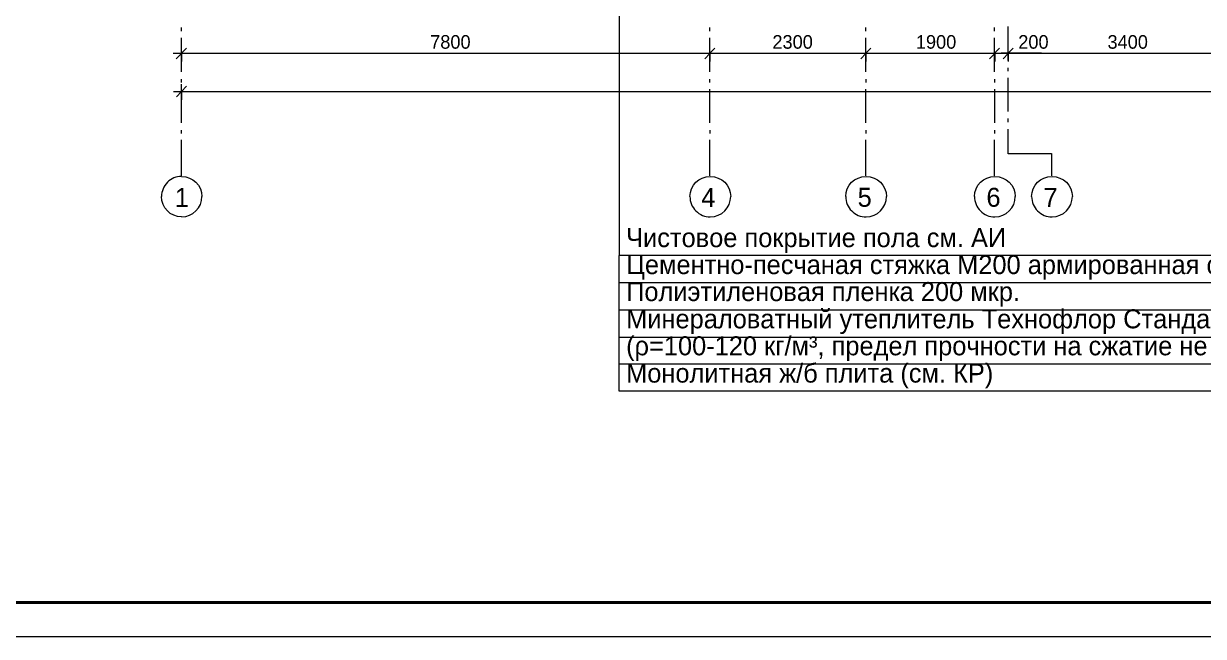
# Model space of a CAD drawing. Header units: millimetres. Extents: x -136833 to 49383, y -8033 to 344618.
# Drawn here: x -105773 to -88364, y -8033 to 1005 of the extents above; entities that cross this region are included whole.
import ezdxf

# ---------------------------------------------------------------- set-up
doc = ezdxf.new("R2010")
doc.units = ezdxf.units.MM
doc.layers.add('PDF _Геометрия', color=7, linetype='Continuous', true_color=0x1d1d1d)
doc.layers.add('PDF _Текст', color=7, linetype='Continuous')

msp = doc.modelspace()

# ---------------------------------------------------------------- linework, layer by layer
at = {"layer": 'PDF _Геометрия', "color": 7, "lineweight": 40}
msp.add_lwpolyline([(-131209.583979415, 75559.17686692398), (44580.71092784949, 75559.17686692398), (44580.71092784949, -7533.461401820759), (-131209.583979415, -7533.461401820759)], dxfattribs=at)
at = {"layer": 'PDF _Геометрия', "color": 7, "lineweight": 9}
for points in [[(-81483.45990810439, -2416.31098344457), (-96982.22304107077, -2416.31098344457), (-96982.22304107077, 7083.497930826973)], [(-103444.6990412629, 891.5015165554514), (-103444.6990412629, 946.3799780045474)], [(-95647.32376273938, 891.5015165554514), (-95647.32376273938, 946.3799780045474)], [(-93344.4865055858, 891.5015165554514), (-93344.4865055858, 946.3799780045474)], [(-91443.86612030031, 891.5015165554514), (-91443.86612030031, 946.3799780045474)], [(-91245.89602762519, 461.5736319400667), (-91245.89602762519, 961.0720410419426)], [(-103444.7657581621, 294.8669011708398), (-103444.7657581621, 794.5362801526744)], [(-95647.4132976571, 294.8669011708398), (-95647.4132976571, 794.5362801526744)], [(-93344.61288340477, 294.8669011708398), (-93344.61288340477, 794.5362801526744)], [(-91443.96280240119, 294.8669011708398), (-91443.96280240119, 794.5362801526744)], [(-103563.7504596484, 566.8620934785222), (-95647.99287760064, 566.8620934785222), (-93345.21219292251, 566.8620934785222), (-91444.5786284962, 566.8620934785222), (-91245.61384687448, 566.8620934785222), (-87846.49157815028, 566.8620934785222), (-83147.75041062143, 566.8620934785222), (-80146.60293539724, 566.8620934785222), (-79816.38499286857, 566.8620934785222), (-77547.46011391643, 566.8620934785222), (-74148.47353133047, 566.8620934785222), (-72146.32003547475, 566.8620934785222), (-71147.32605610629, 566.8620934785222), (-68797.81752839591, 566.8620934785222), (-66499.25440072615, 566.8620934785222), (-65149.20117691775, 566.8620934785222), (-62147.59237252864, 566.8620934785222), (-58850.03527012182, 566.8620934785222), (-58850.03527012182, 672.922974082373)], [(-103445.2313851547, 566.8620934785222), (-103445.2313851547, 672.922974082373)], [(-103443.5190343476, 562.7805132551466), (-103443.5190343476, 444.0255550169813)], [(-95647.99287760064, 566.8620934785222), (-95647.99287760064, 672.922974082373)], [(-95645.83840810062, 562.7805132551466), (-95645.83840810062, 444.0255550169813)], [(-93345.21219292251, 566.8620934785222), (-93345.21219292251, 672.922974082373)], [(-93342.93039028512, 562.7805132551466), (-93342.93039028512, 444.0255550169813)], [(-91444.5786284962, 566.8620934785222), (-91444.5786284962, 672.922974082373)], [(-91442.17150068007, 562.7805132551466), (-91442.17150068007, 444.0255550169813)], [(-90754.59494597153, 566.8620934785222), (-91199.06917572903, 566.8620934785222), (-91347.2287636952, 566.8620934785222)], [(-91245.61384687448, 566.8620934785222), (-91245.61384687448, 672.922974082373)], [(-91243.20914637833, 562.7805132551466), (-91243.20914637833, 444.0255550169813)], [(-91242.86392245491, 303.6409396323734), (-91242.86392245491, 354.3010405073519)], [(-103442.6222522436, 136.9342088631456), (-103442.6222522436, 187.7057924711107)], [(-95644.7131525811, 136.9342088631456), (-95644.7131525811, 187.7057924711107)], [(-93341.7224797141, 136.9342088631456), (-93341.7224797141, 187.7057924711107)], [(-91440.93124807742, 136.9342088631456), (-91440.93124807742, 187.7057924711107)], [(-91245.30606006896, -292.9936757522491), (-91245.30606006896, 206.3351292472753)], [(-103561.8408001549, 3.167346987033852), (175.3022740030137, 3.167346987033852)], [(-103444.3713433538, -459.7004065214851), (-103444.3713433538, 39.78343110462811)], [(-103444.1236375921, 5.323631940062114), (-103444.1236375921, 111.2393512429444)], [(-103442.4567933991, 1.192940947300485), (-103442.4567933991, -117.5129065214796)], [(-95646.91264826861, -459.7004065214851), (-95646.91264826861, 39.78343110462811)], [(-93344.08559241556, -459.7004065214851), (-93344.08559241556, 39.78343110462811)], [(-91443.37525391844, -459.7004065214851), (-91443.37525391844, 39.78343110462811)], [(-91242.29523186013, -450.9263680599433), (-91242.29523186013, -396.0075079755861)], [(-103442.2121917668, -617.6330988291793), (-103442.2121917668, -566.8300726351063)], [(-95644.18218056893, -617.6330988291793), (-95644.18218056893, -566.8300726351063)], [(-93341.21202578387, -617.6330988291793), (-93341.21202578387, -566.8300726351063)], [(-91440.39152141957, -617.6330988291793), (-91440.39152141957, -566.8300726351063)], [(-90603.39512979423, -915.9504065214805), (-91242.61686049399, -915.9504065214805), (-91242.61686049399, -551.8574861266834)], [(-103445.2267954444, -1240.589829598411), (-103445.2267954444, -711.3524495240008)], [(-95648.00613744432, -1240.589829598411), (-95648.00613744432, -711.3524495240008)], [(-93345.24370487948, -1240.589829598411), (-93345.24370487948, -711.3524495240008)], [(-91444.58692806803, -1240.589829598411), (-91444.58692806803, -711.3524495240008)], [(-90606.48031433535, -910.5285054466012), (-90606.48031433535, -1240.589829598411)], [(-81485.09990742593, -4416.791752675357), (-96983.09790319533, -4416.791752675357), (-96983.09790319533, -2414.287241381662)], [(-96985.57150195338, -2811.142714213804), (-81488.37630638943, -2811.142714213804)], [(-96982.97697288079, -3214.74848344458), (-81484.87556184299, -3214.74848344458)], [(-96982.34135221211, -3618.354252675356), (-81484.02938746099, -3618.354252675356)], [(-96983.75162885337, -4013.18598344459), (-81485.61839403518, -4013.18598344459)]]:
    msp.add_lwpolyline(points, dxfattribs=at)
at = {"layer": 'PDF _Геометрия', "color": 7, "lineweight": 18}
for points in [[(-103444.0966704439, 563.9319778642757), (-103520.3162644727, 487.8957473246764)], [(-103445.2313851547, 566.8620934785222), (-103368.9987147883, 643.2802004865453)], [(-95646.58231372052, 563.9319778642757), (-95718.53692398945, 487.8957473246764)], [(-95647.99287760064, 566.8620934785222), (-95571.75794711082, 643.2802004865453)], [(-93343.76078767236, 563.9319778642757), (-93419.93284164509, 487.8957473246764)], [(-93345.21219292251, 566.8620934785222), (-93273.2400496976, 643.2802004865453)], [(-91443.03617154632, 563.9319778642757), (-91519.25802806269, 487.8957473246764)], [(-91444.5786284962, 566.8620934785222), (-91372.6064852713, 643.2802004865453)], [(-91244.09417131337, 563.9319778642757), (-91320.27075489744, 487.8957473246764)], [(-91245.61384687448, 566.8620934785222), (-91169.4264067646, 643.2802004865453)], [(-103443.0186238289, 2.48870673142028), (-103519.2435474212, -73.64271421378544)], [(-103444.1236375921, 5.323631940062114), (-103367.929932752, 81.37608748379989)], [(-133207.6304183057, -8033.30721817563), (45076.57221265367, -8033.30721817563)]]:
    msp.add_lwpolyline(points, dxfattribs=at)
at = {"layer": 'PDF _Геометрия', "color": 7, "lineweight": 9}
for points in [[(-95940.22664189636, -1545.370550654221, 0.4175529107599377), (-95639.64771736774, -1845.998483444625, 0.4122949104614929), (-95339.0687976185, -1545.370550654221)], [(-93641.41479336581, -1545.370550654221, 0.4175516212728128), (-93340.83820597775, -1845.99848344457, 0.4122382936814561), (-93040.26161381029, -1545.370550654221)], [(-91740.58839905028, -1545.370550654221, 0.4175516212727746), (-91440.01181166228, -1845.998483444547, 0.4122382936813681), (-91139.4352194948, -1545.370550654221)], [(-90898.12074700577, -1545.370550654221, 0.4175516212727495), (-90597.54415961771, -1845.998483444511, 0.4122350975976828), (-90296.96290272783, -1545.370550654221)]]:
    msp.add_lwpolyline(points, format="xyb", dxfattribs=at)
for centre, radius, start, end in [((-103443.6610298625, -1543.6788804791), 294.6377644693822, 89.67103302569531, 180.3289669743185), ((-103442.9827727187, -1544.408646930613), 301.5915391626468, 270.1925266173579, 359.8172590741336)]:
    msp.add_arc(centre, radius, start, end, dxfattribs=at)
for points in [[(-103441.9693596875, -1249.045972433353), (-103276.8410307482, -1249.045972433353), (-103141.39276752, -1380.480261160349), (-103141.39276752, -1545.370550654221)], [(-95940.22664189641, -1545.370550654221), (-95940.22664189641, -1380.480261160349), (-95808.98371671437, -1249.045972433353), (-95639.64771736774, -1249.045972433353)], [(-95639.64771736774, -1249.045972433353), (-95474.51939320784, -1249.045972433353), (-95339.0687976185, -1380.480261160349), (-95339.0687976185, -1545.370550654221)], [(-93641.41479336581, -1545.370550654221), (-93641.41479336581, -1380.480261160349), (-93510.17186818377, -1249.045972433353), (-93340.83820597775, -1249.045972433353)], [(-93340.83820597775, -1249.045972433353), (-93175.75655293894, -1249.045972433353), (-93040.26161381029, -1380.480261160349), (-93040.26161381029, -1545.370550654221)], [(-91740.58839905032, -1545.370550654221), (-91740.58839905032, -1380.480261160349), (-91609.34547386828, -1249.045972433353), (-91440.01181166228, -1249.045972433353)], [(-91440.01181166228, -1249.045972433353), (-91274.93015862345, -1249.045972433353), (-91139.4352194948, -1380.480261160349), (-91139.4352194948, -1545.370550654221)], [(-90898.12074700574, -1545.370550654221), (-90898.12074700574, -1380.480261160349), (-90766.8778218237, -1249.045972433353), (-90597.54415961771, -1249.045972433353)], [(-90597.54415961771, -1249.045972433353), (-90432.46250657887, -1249.045972433353), (-90296.96290272783, -1380.480261160349), (-90296.96290272783, -1545.370550654221)], [(-103441.9693596875, -1845.998483444575), (-103607.0510127263, -1845.998483444575), (-103738.2939379083, -1710.741583761383), (-103738.2939379083, -1545.370550654221)]]:
    msp.add_open_spline(points, degree=3, dxfattribs=at)

# ---------------------------------------------------------------- texts
at = {"layer": 'PDF _Текст', "attachment_point": 4, "style": ''}
for s, insert, char_height in [('7800', (-99773.49692373254, 733.6700217465796), 200.4231529793928), ('2300', (-94723.2465108019, 733.6700217465796), 200.4231529793928), ('1900', (-92606.64268824406, 733.6700217465796), 200.4231529793928), ('200', (-91095.38507852248, 733.6700217465796), 200.4231529793928), ('3400', (-89778.85729419024, 733.6700217465796), 200.4231529793928), ('1', (-103541.0819579468, -1558.694478017478), 280.2619680032936), ('4', (-95773.08658866881, -1558.694478017478), 280.2619680032936), ('5', (-93465.96878545973, -1558.694478017478), 280.2619680032936), ('6', (-91565.24721868293, -1558.694478017478), 280.2619680032936), ('7', (-90722.8318694616, -1558.694478017478), 280.2619680032936), ('Чистовое покрытие пола см. АИ', (-96882.19825690855, -2193.680792316681), 280.2619680032936), ('Цементно-песчаная стяжка М200 армированная сеткой 5Вр1 с ячейкой 100x100', (-96882.19825690855, -2591.606582783887), 280.2619680032936), ('Полиэтиленовая пленка 200 мкр.', (-96882.19825690855, -2989.532373251092), 280.2619680032936), ('Минераловатный утеплитель Технофлор Стандарт или аналог', (-96882.19825690855, -3391.686927286016), 280.2619680032936), ('(ρ=100-120 кг/м³, предел прочности на сжатие не менее 25 кПа, λ=0,041 Вт/м°С)', (-96882.19825690855, -3789.612717753222), 280.2619680032936), ('Монолитная ж/б плита (см. КР)', (-96882.19825690855, -4191.767271788145), 280.2619680032936)]:
    msp.add_mtext(s, dxfattribs=dict(at, insert=insert, char_height=char_height))

doc.saveas('drawing.dxf')
